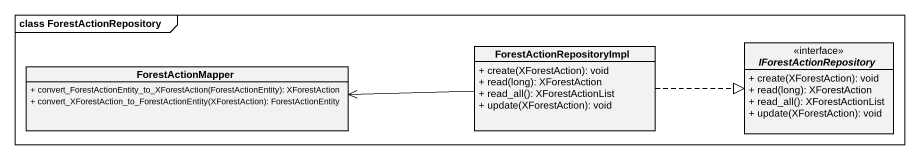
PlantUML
@startuml
mainframe class ForestActionRepository
hide circle
hide empty members
skinparam classAttributeIconSize 0
class ForestActionRepositoryImpl {
  + create(XForestAction): void
  + read(long): XForestAction
  + read_all(): XForestActionList
  + update(XForestAction): void
}
interface IForestActionRepository <<interface>> {
  + create(XForestAction): void
  + read(long): XForestAction
  + read_all(): XForestActionList
  + update(XForestAction): void
}
class ForestActionMapper {
  + convert_ForestActionEntity_to_XForestAction(ForestActionEntity): XForestAction
  + convert_XForestAction_to_ForestActionEntity(XForestAction): ForestActionEntity
}
ForestActionRepositoryImpl .right.|> IForestActionRepository
ForestActionRepositoryImpl -left-> ForestActionMapper
@enduml
